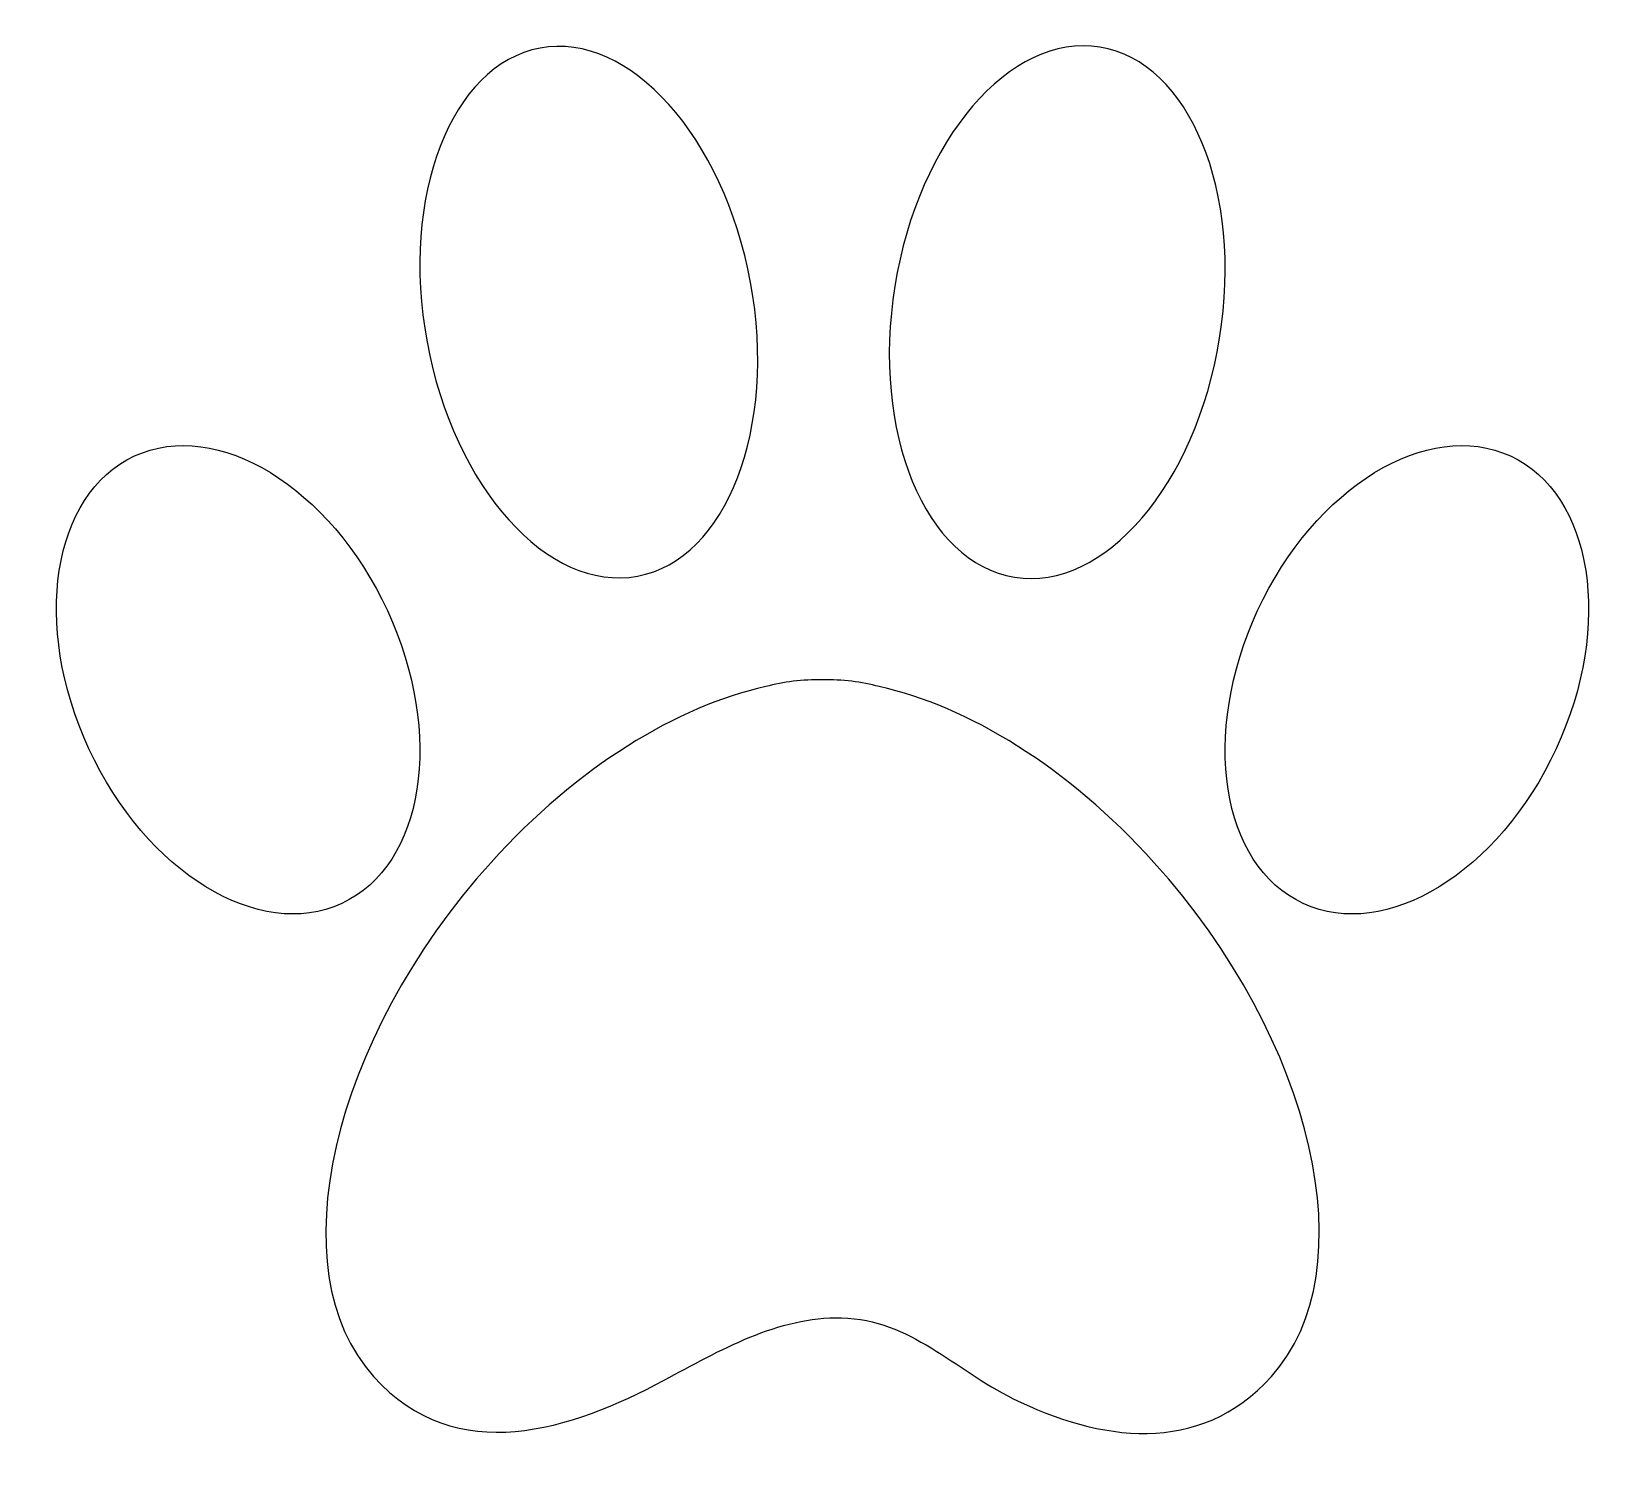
# Model space of a CAD drawing. Header units: centimetres. Extents: x -11.9 to 11.9, y -11 to 10.7.
import ezdxf

# ---------------------------------------------------------------- set-up
doc = ezdxf.new("R2010")
doc.units = ezdxf.units.CM
doc.header["$MEASUREMENT"] = 0
doc.layers.add('Layer 1', color=7, linetype='Continuous')

msp = doc.modelspace()

# ---------------------------------------------------------------- linework, layer by layer
at = {"layer": 'Layer 1'}
for points, knots in [([(-2.79239, 2.46926), (-4.13991, 2.22097), (-5.56062, 3.80342), (-5.96538, 6.00303), (-5.96538, 6.00303), (-6.3708, 8.20468), (-5.60634, 10.18895), (-4.25882, 10.43647), (-4.25882, 10.43647), (-2.91116, 10.68531), (-1.49083, 9.10218), (-1.08546, 6.90201), (-1.08546, 6.90201), (-0.68059, 4.70161), (-1.44486, 2.71678), (-2.79239, 2.46926)], [0, 0, 0, 0, 0.2, 0.2, 0.2, 0.2, 0.4, 0.4, 0.4, 0.4, 0.6, 0.6, 0.6, 0.6, 1, 1, 1, 1]), ([(2.89777, 2.45347), (1.54448, 2.6708), (0.73559, 4.63872), (1.09143, 6.84669), (1.09143, 6.84669), (1.44656, 9.0562), (2.83141, 10.66952), (4.18391, 10.45211), (4.18391, 10.45211), (5.53683, 10.23491), (6.34595, 8.26829), (5.99025, 6.0596), (5.99025, 6.0596), (5.63512, 3.8501), (4.25074, 2.23603), (2.89777, 2.45347), (2.89777, 2.45347), (2.89777, 2.45347), (2.89777, 2.45347), (2.89777, 2.45347)], [0, 0, 0, 0, 0.16666667, 0.16666667, 0.16666667, 0.16666667, 0.33333333, 0.33333333, 0.33333333, 0.33333333, 0.5, 0.5, 0.5, 0.5, 0.66666667, 0.66666667, 0.66666667, 0.66666667, 1, 1, 1, 1]), ([(-6.56341, 1.94925), (-7.42685, 3.81324), (-9.13471, 4.8585), (-10.37783, 4.28264), (-10.37783, 4.28264), (-11.62132, 3.70699), (-11.93009, 1.72978), (-11.0667, -0.13556), (-11.0667, -0.13556), (-10.2036, -2.00034), (-8.49577, -3.04563), (-7.25263, -2.46974), (-7.25263, -2.46974), (-6.00879, -1.89387), (-5.70058, 0.0837), (-6.56341, 1.94925), (-6.56341, 1.94925), (-6.56341, 1.94925), (-6.56341, 1.94925), (-6.56341, 1.94925)], [0, 0, 0, 0, 0.16666667, 0.16666667, 0.16666667, 0.16666667, 0.33333333, 0.33333333, 0.33333333, 0.33333333, 0.5, 0.5, 0.5, 0.5, 0.66666667, 0.66666667, 0.66666667, 0.66666667, 1, 1, 1, 1]), ([(10.37778, 4.28264), (9.13479, 4.85851), (7.42693, 3.81324), (6.56347, 1.94925), (6.56347, 1.94925), (5.70043, 0.08367), (6.00888, -1.89388), (7.2525, -2.46974), (7.2525, -2.46974), (8.49583, -3.04561), (10.20369, -2.00034), (11.06716, -0.13556), (11.06716, -0.13556), (11.92982, 1.72978), (11.6214, 3.70698), (10.37778, 4.28264), (10.37778, 4.28264), (10.37778, 4.28264), (10.37778, 4.28264), (10.37778, 4.28264)], [0, 0, 0, 0, 0.16666667, 0.16666667, 0.16666667, 0.16666667, 0.33333333, 0.33333333, 0.33333333, 0.33333333, 0.5, 0.5, 0.5, 0.5, 0.66666667, 0.66666667, 0.66666667, 0.66666667, 1, 1, 1, 1]), ([(4.99988, -1.84919), (7.42267, -4.53349), (8.21631, -8.00747), (6.77158, -9.60836), (6.77158, -9.60836), (5.68465, -10.81256), (4.16533, -10.57822), (2.87694, -9.94184), (2.87694, -9.94184), (1.98037, -9.49811), (1.33384, -8.74881), (0.2867, -8.72201), (0.2867, -8.72201), (-0.66067, -8.69632), (-1.56155, -9.21638), (-2.39072, -9.66289), (-2.39072, -9.66289), (-3.78259, -10.41068), (-5.52259, -10.99255), (-6.77148, -9.60836), (-6.77148, -9.60836), (-8.21621, -8.0075), (-7.42257, -4.53352), (-4.9998, -1.84919), (-4.9998, -1.84919), (-3.69916, -0.40806), (-2.19458, 0.50735), (-0.85465, 0.80347), (-0.85465, 0.80347), (-0.58755, 0.87562), (-0.30127, 0.90973), (0.00006, 0.90581), (0.00006, 0.90581), (0.30174, 0.90973), (0.58804, 0.87562), (0.85511, 0.80347), (0.85511, 0.80347), (2.19467, 0.50735), (3.69925, -0.40805), (4.99988, -1.84919), (4.99988, -1.84919), (4.99988, -1.84919), (4.99988, -1.84919), (4.99988, -1.84919)], [0, 0, 0, 0, 0.08333333, 0.08333333, 0.08333333, 0.08333333, 0.16666667, 0.16666667, 0.16666667, 0.16666667, 0.25, 0.25, 0.25, 0.25, 0.33333333, 0.33333333, 0.33333333, 0.33333333, 0.41666667, 0.41666667, 0.41666667, 0.41666667, 0.5, 0.5, 0.5, 0.5, 0.58333333, 0.58333333, 0.58333333, 0.58333333, 0.66666667, 0.66666667, 0.66666667, 0.66666667, 0.75, 0.75, 0.75, 0.75, 0.83333333, 0.83333333, 0.83333333, 0.83333333, 1, 1, 1, 1])]:
    msp.add_open_spline(points, degree=3, knots=knots, dxfattribs=at)

doc.saveas('drawing.dxf')
